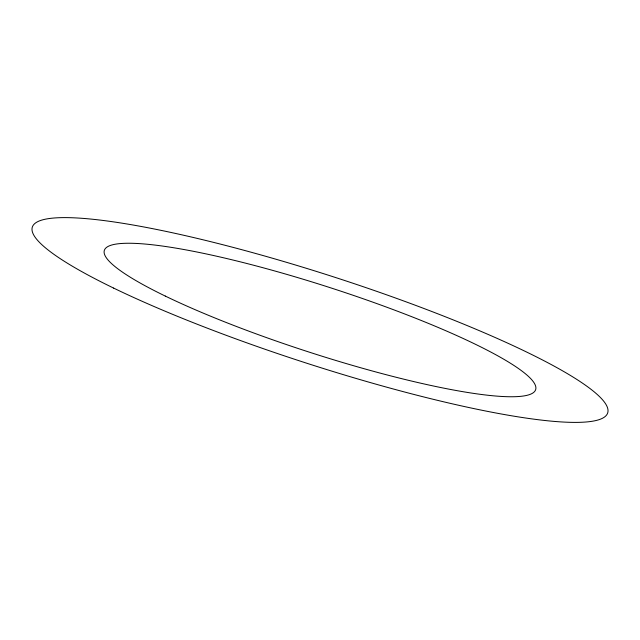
<?xml version="1.0" encoding="UTF-8"?>
<svg xmlns="http://www.w3.org/2000/svg" width="640" height="640" viewBox="0 0 640 640"><rect width="100%" height="100%" fill="white"/><g stroke="black" fill="none" stroke-linecap="round" stroke-linejoin="round"><path stroke-width="0.96" d="M113.632 288.088A302.328 45.208 17.9 0 0 597.192 420.216A302.328 45.208 17.9 0 0 249.176 251.696A302.328 45.208 17.9 0 0 113.632 288.088M165.304 296.08A226.624 33.888 17.9 0 0 527.784 395.12A226.624 33.888 17.9 0 0 266.912 268.8A226.624 33.888 17.9 0 0 165.304 296.08"/></g></svg>
